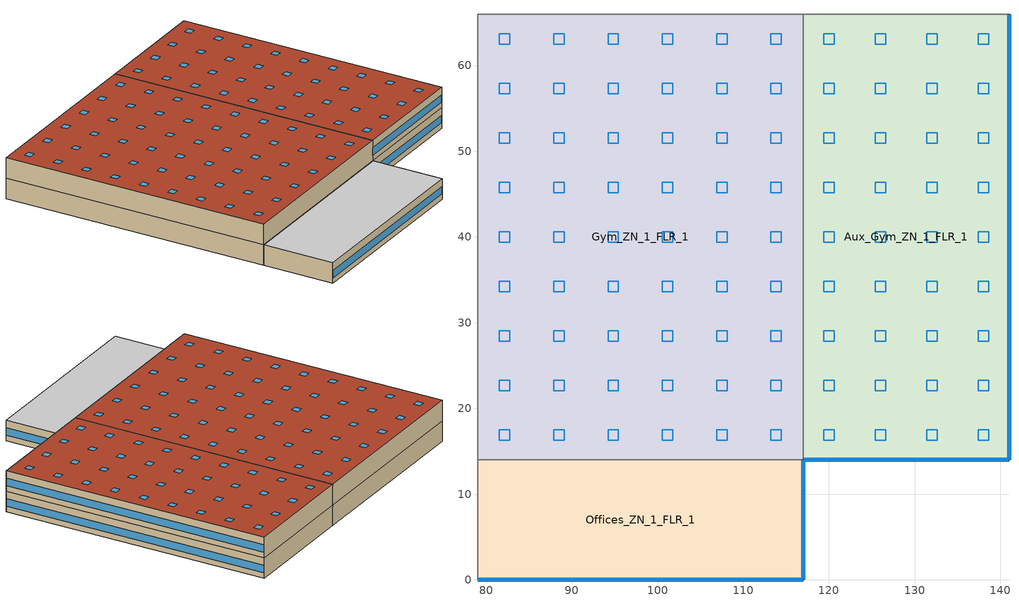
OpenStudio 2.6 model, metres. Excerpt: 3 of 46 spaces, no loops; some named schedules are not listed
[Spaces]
Gym_ZN_1_FLR_1
 floor ground: 117,66 117,14 79,14 79,66 z0
 wall to Aux_Gym_ZN_1_FLR_1: 117,14 117,66 z4:8; 117,14 117,66 z0:4
 wall to Main_Corridor_ZN_1_FLR_1: 79,66 79,14 z0:4
 wall to Offices_ZN_1_FLR_1: 79,14 117,14 z0:4
 wall to Offices_ZN_1_FLR_2: 79,14 117,14 z4:8
 wall to Mech_ZN_1_FLR_2: 117,66 79,66 z4:8
 wall to Mech_ZN_1_FLR_1: 117,66 79,66 z0:4
 wall to Main_Corridor_ZN_1_FLR_2: 79,66 79,14 z4:8
 roof outside: 117,14 117,66 79,66 79,14 z8
 skylight: 89.11,56.72 89.11,57.94 87.89,57.94 87.89,56.72 z8; 114.44,39.39 114.44,40.61 113.22,40.61 113.22,39.39 z8; 82.78,56.72 82.78,57.94 81.56,57.94 81.56,56.72 z8; 95.44,33.61 95.44,34.83 94.22,34.83 94.22,33.61 z8; 114.44,45.17 114.44,46.39 113.22,46.39 113.22,45.17 z8; 89.11,33.61 89.11,34.83 87.89,34.83 87.89,33.61 z8; 89.11,50.95 89.11,52.17 87.89,52.17 87.89,50.95 z8; 108.11,33.61 108.11,34.83 106.89,34.83 106.89,33.61 z8; 101.78,62.5 101.78,63.72 100.56,63.72 100.56,62.5 z8; 108.11,56.72 108.11,57.94 106.89,57.94 106.89,56.72 z8; 114.44,22.06 114.44,23.28 113.22,23.28 113.22,22.06 z8; 82.78,62.5 82.78,63.72 81.56,63.72 81.56,62.5 z8; 101.78,39.39 101.78,40.61 100.56,40.61 100.56,39.39 z8; 82.78,50.95 82.78,52.17 81.56,52.17 81.56,50.95 z8; 95.44,27.83 95.44,29.05 94.22,29.05 94.22,27.83 z8; 114.44,16.28 114.44,17.5 113.22,17.5 113.22,16.28 z8; 114.44,27.83 114.44,29.05 113.22,29.05 113.22,27.83 z8; 108.11,22.06 108.11,23.28 106.89,23.28 106.89,22.06 z8; 101.78,22.06 101.78,23.28 100.56,23.28 100.56,22.06 z8; 108.11,39.39 108.11,40.61 106.89,40.61 106.89,39.39 z8; 89.11,62.5 89.11,63.72 87.89,63.72 87.89,62.5 z8; 101.78,33.61 101.78,34.83 100.56,34.83 100.56,33.61 z8; 89.11,16.28 89.11,17.5 87.89,17.5 87.89,16.28 z8; 82.78,45.17 82.78,46.39 81.56,46.39 81.56,45.17 z8; 82.78,33.61 82.78,34.83 81.56,34.83 81.56,33.61 z8; 95.44,50.95 95.44,52.17 94.22,52.17 94.22,50.95 z8; 95.44,22.06 95.44,23.28 94.22,23.28 94.22,22.06 z8; 114.44,33.61 114.44,34.83 113.22,34.83 113.22,33.61 z8; 108.11,16.28 108.11,17.5 106.89,17.5 106.89,16.28 z8; 101.78,45.17 101.78,46.39 100.56,46.39 100.56,45.17 z8; 101.78,56.72 101.78,57.94 100.56,57.94 100.56,56.72 z8; 89.11,27.83 89.11,29.05 87.89,29.05 87.89,27.83 z8; 95.44,56.72 95.44,57.94 94.22,57.94 94.22,56.72 z8; 89.11,22.06 89.11,23.28 87.89,23.28 87.89,22.06 z8; 101.78,16.28 101.78,17.5 100.56,17.5 100.56,16.28 z8; 108.11,27.83 108.11,29.05 106.89,29.05 106.89,27.83 z8; 82.78,16.28 82.78,17.5 81.56,17.5 81.56,16.28 z8; 89.11,45.17 89.11,46.39 87.89,46.39 87.89,45.17 z8; 101.78,50.95 101.78,52.17 100.56,52.17 100.56,50.95 z8; 89.11,39.39 89.11,40.61 87.89,40.61 87.89,39.39 z8; 95.44,16.28 95.44,17.5 94.22,17.5 94.22,16.28 z8; 114.44,50.95 114.44,52.17 113.22,52.17 113.22,50.95 z8; 95.44,39.39 95.44,40.61 94.22,40.61 94.22,39.39 z8; 82.78,39.39 82.78,40.61 81.56,40.61 81.56,39.39 z8; 101.78,27.83 101.78,29.05 100.56,29.05 100.56,27.83 z8; 82.78,22.06 82.78,23.28 81.56,23.28 81.56,22.06 z8; 108.11,50.95 108.11,52.17 106.89,52.17 106.89,50.95 z8; 108.11,62.5 108.11,63.72 106.89,63.72 106.89,62.5 z8; 95.44,62.5 95.44,63.72 94.22,63.72 94.22,62.5 z8; 108.11,45.17 108.11,46.39 106.89,46.39 106.89,45.17 z8; 82.78,27.83 82.78,29.05 81.56,29.05 81.56,27.83 z8; 95.44,45.17 95.44,46.39 94.22,46.39 94.22,45.17 z8; 114.44,56.72 114.44,57.94 113.22,57.94 113.22,56.72 z8; 114.44,62.5 114.44,63.72 113.22,63.72 113.22,62.5 z8
Offices_ZN_1_FLR_1
 floor ground: 117,14 117,0 79,0 79,14 z0
 wall outside: 79,0 117,0 117,14 z0:4
 wall to Lobby_ZN_1_FLR_1: 79,14 79,0 z0:4
 window: 79.05,0 116.95,0 z1.1:2.5; 117,0.05 117,13.95 z1.1:2.51
 ceiling to Offices_ZN_1_FLR_2: 117,0 117,14 79,14 79,0 z4
Aux_Gym_ZN_1_FLR_1
 floor ground: 141,66 141,14 117,14 117,66 z0
 wall outside: 117,14 141,14 141,66 z0:4; 117,14 141,14 141,66 z4:8
 wall to LIBRARY_MEDIA_CENTER_ZN_1_FLR_2: 141,66 117,66 z4:8
 wall to Kitchen_ZN_1_FLR_1: 141,66 117,66 z0:4
 window: 117.05,14 140.95,14 z5.1:6.51; 141,14.05 141,65.95 z5.1:6.5; 141,14.05 141,65.95 z1.1:2.5; 117.05,14 140.95,14 z1.1:2.51
 roof outside: 141,14 141,66 117,66 117,14 z8
 skylight: 120.61,50.95 120.61,52.17 119.39,52.17 119.39,50.95 z8; 138.61,22.06 138.61,23.28 137.39,23.28 137.39,22.06 z8; 120.61,27.83 120.61,29.05 119.39,29.05 119.39,27.83 z8; 126.61,56.72 126.61,57.94 125.39,57.94 125.39,56.72 z8; 138.61,56.72 138.61,57.94 137.39,57.94 137.39,56.72 z8; 126.61,27.83 126.61,29.05 125.39,29.05 125.39,27.83 z8; 126.61,16.28 126.61,17.5 125.39,17.5 125.39,16.28 z8; 120.61,39.39 120.61,40.61 119.39,40.61 119.39,39.39 z8; 138.61,45.17 138.61,46.39 137.39,46.39 137.39,45.17 z8; 126.61,45.17 126.61,46.39 125.39,46.39 125.39,45.17 z8; 132.61,16.28 132.61,17.5 131.39,17.5 131.39,16.28 z8; 138.61,27.83 138.61,29.05 137.39,29.05 137.39,27.83 z8; 132.61,33.61 132.61,34.83 131.39,34.83 131.39,33.61 z8; 138.61,16.28 138.61,17.5 137.39,17.5 137.39,16.28 z8; 120.61,62.5 120.61,63.72 119.39,63.72 119.39,62.5 z8; 132.61,39.39 132.61,40.61 131.39,40.61 131.39,39.39 z8; 138.61,50.95 138.61,52.17 137.39,52.17 137.39,50.95 z8; 138.61,62.5 138.61,63.72 137.39,63.72 137.39,62.5 z8; 132.61,45.17 132.61,46.39 131.39,46.39 131.39,45.17 z8; 138.61,33.61 138.61,34.83 137.39,34.83 137.39,33.61 z8; 126.61,39.39 126.61,40.61 125.39,40.61 125.39,39.39 z8; 126.61,62.5 126.61,63.72 125.39,63.72 125.39,62.5 z8; 132.61,62.5 132.61,63.72 131.39,63.72 131.39,62.5 z8; 120.61,56.72 120.61,57.94 119.39,57.94 119.39,56.72 z8; 132.61,50.95 132.61,52.17 131.39,52.17 131.39,50.95 z8; 120.61,45.17 120.61,46.39 119.39,46.39 119.39,45.17 z8; 126.61,33.61 126.61,34.83 125.39,34.83 125.39,33.61 z8; 138.61,39.39 138.61,40.61 137.39,40.61 137.39,39.39 z8; 132.61,56.72 132.61,57.94 131.39,57.94 131.39,56.72 z8; 120.61,33.61 120.61,34.83 119.39,34.83 119.39,33.61 z8; 120.61,16.28 120.61,17.5 119.39,17.5 119.39,16.28 z8; 132.61,22.06 132.61,23.28 131.39,23.28 131.39,22.06 z8; 126.61,22.06 126.61,23.28 125.39,23.28 125.39,22.06 z8; 126.61,50.95 126.61,52.17 125.39,52.17 125.39,50.95 z8; 120.61,22.06 120.61,23.28 119.39,23.28 119.39,22.06 z8; 132.61,27.83 132.61,29.05 131.39,29.05 131.39,27.83 z8
[Site]
Toronto Pearson Intl AP_ON_CAN: Latitude {deg}=43.677; Longitude {deg}=-79.631; Time Zone {hr}=-5; Elevation {m}=173.4; Terrain=City
[Building]
Building 1: North Axis {deg}=0; Default Construction Set=BTAP-Mass at hdd = 3890.0; Standards Number of Stories=2; Standards Number of Above Ground Stories=2; Standards Building Type=SecondarySchool
[ClimateZones]
Climate Zone Institution Name 1=ASHRAE; Climate Zone Document Name 1=ANSI/ASHRAE Standard 169; Climate Zone Document Year 1=2006; Climate Zone Institution Name 2=CEC; Climate Zone Document Name 2=California Climate Zone Descriptions; Climate Zone Document Year 2=1995
[Site:WaterMainsTemperature]
Calculation Method=Correlation; Annual Average Outdoor Air Temperature {C}=9.05833; Maximum Difference In Monthly Average Outdoor Air Temperatures {deltaC}=28.3
[Site:GroundTemperature:BuildingSurface]
19.527, 19.502, 19.536, 19.598, 20.002, 21.64, 22.225, 22.375, 21.449, 20.121, 19.802, 19.633
[SizingPeriod:DesignDay] Barometric Pressure {Pa}=99259; Sky Clearness=0; Rain Indicator=0; Snow Indicator=0; Day of Month=21; Daylight Saving Time Indicator=0; Humidity Indicating Type=Wetbulb; Dry-Bulb Temperature Range Modifier Type=DefaultMultipliers
Name | Maximum Dry-Bulb Temperature {C} | Daily Dry-Bulb Temperature Range {deltaC} | Humidity Indicating Conditions at Maximum Dry-Bulb | Wind Speed {m/s} | Wind Direction {deg} | Month | Day Type | Solar Model Indicator | ASHRAE Taub | ASHRAE Taud
Toronto Pearson Intl AP Ann Clg .4% Condns DB=>MWB | 31.3 | 9.7 | 22.4 | 6 | 270 | 7 | SummerDesignDay | ASHRAETau | 0.425 | 2.27
Toronto Pearson Intl AP Ann Htg 99.6% Condns DB | -18 | 0 | -18 | 5.2 | 0 | 1 | WinterDesignDay | ASHRAEClearSky
[Material:NoMass] Roughness=Smooth; Thermal Absorptance=0.9; Solar Absorptance=0.7
Name | Thermal Resistance {m2-K/W} | Visible Absorptance
Typical Carpet Pad; Typical Carpet Pad 1 | 0.21648 | 0.8
Typical Insulation 1 | 5.20402 | 0.7
Typical Insulation 2 | 3.32618 | 0.7
Typical Insulation 3 | 5.46446 | 0.7
Typical Carpet Pad 2 | 1.25503 | 0.8
Typical Carpet Pad 3; Typical Carpet Pad 4 | 2.57255 | 0.8
Typical Insulation 4 | 0.454528 | 0.7
Typical Insulation 5 | 0.454545 | 0.7
[Material]
Name | Roughness | Thickness {m} | Conductivity {W/m-K} | Density {kg/m3} | Specific Heat {J/kg-K} | Thermal Absorptance | Solar Absorptance | Visible Absorptance
G05 25mm wood | MediumSmooth | 0.0254 | 0.15 | 608 | 1630 | 0.9 | 0.5 | 0.5
100mm Normalweight concrete floor 1 | MediumSmooth | 0.1016 | 2.31 | 2322 | 832
G01 13mm gypsum board 1 | Smooth | 0.0127 | 0.16 | 800 | 1090 | 0.9 | 0.7 | 0.5
4 in. Normalweight Concrete Floor 1 | MediumRough | 0.1016 | 2.31 | 2322 | 832 | 0.9 | 0.7 | 0.7
1IN Stucco 1 | Smooth | 0.0253 | 0.6918 | 1858 | 837 | 0.9 | 0.7 | 0.92
8IN CONCRETE HW RefBldg 1 | Rough | 0.2032 | 1.311 | 2240 | 836.8 | 0.9 | 0.7 | 0.7
1/2IN Gypsum 1 | Smooth | 0.0127 | 0.16 | 784.9 | 830 | 0.9 | 0.4 | 0.4
Metal Roof Surface 1; F08 Metal surface 1 | Smooth | 0.0008 | 45.28 | 7824 | 500 | 0.9 | 0.7 | 0.7
6 in. Normalweight Concrete Floor 1; 6 in. Normalweight Concrete Floor 2; 6 in. Normalweight Concrete Floor 3 | MediumRough | 0.1524 | 2.31 | 2322 | 832 | 0.9 | 0.7 | 0.7
[Construction]
BTAP-Int-Partition; BTAP-Int-Door: G05 25mm wood
BTAP-Int-Floor: 100mm Normalweight concrete floor 1, Typical Carpet Pad
BTAP-Int-Wall: G01 13mm gypsum board 1, G01 13mm gypsum board 1
BTAP-Int-Ceiling: Typical Carpet Pad, 100mm Normalweight concrete floor 1
BTAP-Int-Window: SimpleGlazing
BTAP-Ext-Floor-Mass:U-0.183: Typical Insulation 1, 4 in. Normalweight Concrete Floor 1, Typical Carpet Pad 1
BTAP-Ext-Wall-Mass:U-0.278: 1IN Stucco 1, 8IN CONCRETE HW RefBldg 1, Typical Insulation 2, 1/2IN Gypsum 1
BTAP-Ext-Roof-Metal:U-0.183: Metal Roof Surface 1, Typical Insulation 3
BTAP-Grnd-Floor-Mass:U-0.757: 6 in. Normalweight Concrete Floor 1, Typical Carpet Pad 2
BTAP-Grnd-Wall-Mass:U-0.379: 6 in. Normalweight Concrete Floor 2, Typical Carpet Pad 3
BTAP-Grnd-Roof-Mass:U-0.379: 6 in. Normalweight Concrete Floor 3, Typical Carpet Pad 4
BTAP-Ext-FixedWindow:U=0.220 SHGC=0.600; BTAP-Ext-GlassDoors:U=0.220 SHGC=0.600; BTAP-Ext-Skylights:U=0.220 SHGC=0.600; BTAP-Ext-DaylightDomes:U=0.220 SHGC=0.600; BTAP-Ext-DaylightDiffuser:U=0.220 SHGC=0.600: SimpleGlazing:U=0.220 SHGC=0.600
BTAP-Ext-Door:U-2.2: F08 Metal surface 1, Typical Insulation 4
BTAP-Ext-OverHeadDoor:U-2.2: Typical Insulation 5
[DefaultConstructionSet]
BTAP-Mass at hdd = 3890.0: Default Exterior Surface Constructions=BTAP-Mass at hdd = 3890.0; Default Interior Surface Constructions=Default Surface Constructions 2; Default Ground Contact Surface Constructions=BTAP-Mass at hdd = 3890.0 1; Default Exterior SubSurface Constructions=BTAP-Mass at hdd = 3890.0; Default Interior SubSurface Constructions=Default Sub Surface Constructions 2; Interior Partition Construction=BTAP-Int-Partition
[DefaultSurfaceConstructions]
Name | Floor Construction | Wall Construction | Roof Ceiling Construction
Default Surface Constructions 2 | BTAP-Int-Floor | BTAP-Int-Wall | BTAP-Int-Ceiling
BTAP-Mass at hdd = 3890.0 | BTAP-Ext-Floor-Mass:U-0.183 | BTAP-Ext-Wall-Mass:U-0.278 | BTAP-Ext-Roof-Metal:U-0.183
BTAP-Mass at hdd = 3890.0 1 | BTAP-Grnd-Floor-Mass:U-0.757 | BTAP-Grnd-Wall-Mass:U-0.379 | BTAP-Grnd-Roof-Mass:U-0.379
[DefaultSubSurfaceConstructions]
Name | Fixed Window Construction | Operable Window Construction | Door Construction | Glass Door Construction | Overhead Door Construction | Skylight Construction | Tubular Daylight Dome Construction | Tubular Daylight Diffuser Construction
Default Sub Surface Constructions 2 | BTAP-Int-Window | BTAP-Int-Window | BTAP-Int-Door
BTAP-Mass at hdd = 3890.0 | BTAP-Ext-FixedWindow:U=0.220 SHGC=0.600 | BTAP-Ext-FixedWindow:U=0.220 SHGC=0.600 | BTAP-Ext-Door:U-2.2 | BTAP-Ext-GlassDoors:U=0.220 SHGC=0.600 | BTAP-Ext-OverHeadDoor:U-2.2 | BTAP-Ext-Skylights:U=0.220 SHGC=0.600 | BTAP-Ext-DaylightDomes:U=0.220 SHGC=0.600 | BTAP-Ext-DaylightDiffuser:U=0.220 SHGC=0.600
[WindowMaterial:SimpleGlazingSystem] U-Factor {W/m2-K}=2.2; Solar Heat Gain Coefficient=0.6; Visible Transmittance=0.21
SimpleGlazing; SimpleGlazing:U=0.220 SHGC=0.600
[Space] Building Story=Building Story 1; Part of Total Floor Area=Yes
Name | Space Type | Thermal Zone
Gym_ZN_1_FLR_1 | Space Function Gym - play | ALL_ST=Gym - play_FL=Building Story 1_SCH=B
Offices_ZN_1_FLR_1 | Space Function Office - enclosed | ALL_ST=Office - enclosed_FL=Building Story 1_SCH=A
Aux_Gym_ZN_1_FLR_1 | Space Function Gym - play | ALL_ST=Gym - play_FL=Building Story 1_SCH=B 1
[BuildingStory]
Building Story 1: Nominal Z Coordinate {m}=0
[SpaceType] Standards Building Type=Space Function
Name | Default Schedule Set | Design Specification Outdoor Air Object | Standards Space Type
Space Function Gym - play | Space Function Gym - play Schedule Set | Space Function Gym - play Ventilation | Gym - play
Space Function Office - enclosed | Space Function Office - enclosed Schedule Set | Space Function Office - enclosed Ventilation | Office - enclosed
[People:Definition] Number of People Calculation Method=People/Area; Fraction Radiant=0.3
Name | People per Space Floor Area {person/m2}
Space Function Gym - play People Definition | 0.199993
Space Function Office - enclosed People Definition | 0.0500522
[People] Work Efficiency Schedule=Work Efficiency Schedule; Clothing Insulation Schedule=Clothing Schedule; Air Velocity Schedule=Air Velocity Schedule; Multiplier=1
Name | People Definition | Space or SpaceType
Space Function Gym - play People | Space Function Gym - play People Definition | Space Function Gym - play
Space Function Office - enclosed People | Space Function Office - enclosed People Definition | Space Function Office - enclosed
[Lights:Definition] Design Level Calculation Method=Watts/Area; Fraction Radiant=0.5; Fraction Visible=0.2
Name | Watts per Space Floor Area {W/m2}
Space Function Gym - play Lights Definition | 12.8999
Space Function Office - enclosed Lights Definition | 11.8999
[Lights] Fraction Replaceable=1
Name | Lights Definition | Space or SpaceType
Space Function Gym - play Lights | Space Function Gym - play Lights Definition | Space Function Gym - play
Space Function Office - enclosed Lights | Space Function Office - enclosed Lights Definition | Space Function Office - enclosed
[ElectricEquipment:Definition] Design Level Calculation Method=Watts/Area; Fraction Radiant=0.5
Name | Watts per Space Floor Area {W/m2}
Space Function Gym - play Elec Equip Definition | 1.49999
Space Function Office - enclosed Elec Equip Definition | 7.49994
[ElectricEquipment]
Name | Electric Equipment Definition | Space or SpaceType
Space Function Gym - play Elec Equip | Space Function Gym - play Elec Equip Definition | Space Function Gym - play
Space Function Office - enclosed Elec Equip | Space Function Office - enclosed Elec Equip Definition | Space Function Office - enclosed
[DesignSpecification:OutdoorAir] Outdoor Air Method=Sum
Name | Outdoor Air Flow per Floor Area {m3/s-m2}
Space Function Gym - play Ventilation | 0.001524
Space Function Office - enclosed Ventilation | 0.0004318
[DefaultScheduleSet] People Activity Level Schedule=NECB-Activity; Infiltration Schedule=Always On
Name | Number of People Schedule | Lighting Schedule | Electric Equipment Schedule
Space Function Gym - play Schedule Set | NECB-B-Occupancy | NECB-B-Lighting | NECB-B-Electric-Equipment
Space Function Office - enclosed Schedule Set | NECB-A-Occupancy | NECB-A-Lighting | NECB-A-Electric-Equipment
[ThermostatSetpoint:DualSetpoint]
Name | Heating Setpoint Temperature Schedule | Cooling Setpoint Temperature Schedule
Space Function Office - enclosed Thermostat 3 | NECB-A-Thermostat Setpoint-Heating | NECB-A-Thermostat Setpoint-Cooling
Space Function Gym - play Thermostat 3; Space Function Gym - play Thermostat 4 | NECB-B-Thermostat Setpoint-Heating | NECB-B-Thermostat Setpoint-Cooling
[SpaceInfiltration:DesignFlowRate] Schedule=Always On Discrete; Design Flow Rate Calculation Method=Flow/ExteriorArea; Flow per Exterior Surface Area {m3/s-m2}=0.00025; Constant Term Coefficient=0; Temperature Term Coefficient=0; Velocity Term Coefficient=0.224; Velocity Squared Term Coefficient=0
Name | Space or SpaceType
Aux_Gym_ZN_1_FLR_1 Infiltration | Aux_Gym_ZN_1_FLR_1
Gym_ZN_1_FLR_1 Infiltration | Gym_ZN_1_FLR_1
Offices_ZN_1_FLR_1 Infiltration | Offices_ZN_1_FLR_1
[ThermalZone] Use Ideal Air Loads=No
Name | Thermostat
ALL_ST=Office - enclosed_FL=Building Story 1_SCH=A | Space Function Office - enclosed Thermostat 3
ALL_ST=Gym - play_FL=Building Story 1_SCH=B | Space Function Gym - play Thermostat 3
ALL_ST=Gym - play_FL=Building Story 1_SCH=B 1 | Space Function Gym - play Thermostat 4
[Schedule:Ruleset]
Clothing Schedule: Default Day Schedule=Clothing Schedule Default Winter Clothes
Air Velocity Schedule: Default Day Schedule=Air Velocity Schedule Default
Work Efficiency Schedule: Default Day Schedule=Work Efficiency Schedule Default
NECB-Activity: Default Day Schedule=NECB-Activity Default; Summer Design Day Schedule=NECB-Activity Summer Design Day; Winter Design Day Schedule=NECB-Activity Winter Design Day
Always On: Default Day Schedule=Always On Default
NECB-B-Occupancy: Default Day Schedule=NECB-B-Occupancy Default
NECB-B-Lighting: Default Day Schedule=NECB-B-Lighting Default
NECB-B-Electric-Equipment: Default Day Schedule=NECB-B-Electric-Equipment Default
NECB-B-Thermostat Setpoint-Heating: Default Day Schedule=NECB-B-Thermostat Setpoint-Heating Default
NECB-B-Thermostat Setpoint-Cooling: Default Day Schedule=NECB-B-Thermostat Setpoint-Cooling Default
NECB-A-Occupancy: Default Day Schedule=NECB-A-Occupancy Default
NECB-A-Lighting: Default Day Schedule=NECB-A-Lighting Default
NECB-A-Electric-Equipment: Default Day Schedule=NECB-A-Electric-Equipment Default
NECB-A-Thermostat Setpoint-Heating: Default Day Schedule=NECB-A-Thermostat Setpoint-Heating Default
NECB-A-Thermostat Setpoint-Cooling: Default Day Schedule=NECB-A-Thermostat Setpoint-Cooling Default
[Schedule:Day]
Clothing Schedule Default Winter Clothes; Always On Default: 24, 0, 1
Work Efficiency Schedule Default: 24, 0, 0
NECB-Activity Default; NECB-Activity Winter Design Day; NECB-Activity Summer Design Day: 24, 0, 130
NECB-B-Occupancy Default: 1, 0, 0.3, 2, 0, 0.1, 9, 0, 0, 10, 0, 0.1, 11, 0, 0.2, 12, 0, 0.5, 13, 0, 0.9, 14, 0, 0.8, 15, 0, 0.5, 17, 0, 0.2, 18, 0, 0.3, 19, 0, 0.6, 22, 0, 0.9, 23, 0, 0.6, 24, 0, 0.4
NECB-B-Lighting Default; NECB-B-Electric-Equipment Default: 1, 0, 0.9, 2, 0, 0.5, 9, 0, 0.1, 10, 0, 0.5, 11, 0, 0.7, 24, 0, 0.9
NECB-B-Thermostat Setpoint-Heating Default: 2, 0, 22, 8, 0, 18, 9, 0, 20, 24, 0, 22
NECB-B-Thermostat Setpoint-Cooling Default: 1, 0, 24, 8, 0, 35, 24, 0, 24
NECB-A-Thermostat Setpoint-Heating Default: 6, 0, 18, 7, 0, 20, 21, 0, 22, 24, 0, 18
NECB-A-Thermostat Setpoint-Cooling Default: 6, 0, 35, 21, 0, 24, 24, 0, 35
[Schedule:Rule] Date Specification Type=DateRange; Start Month=1; Start Day=1; End Month=12; End Day=31
Name | Schedule Ruleset | Rule Order | Day Schedule | Apply Monday | Apply Tuesday | Apply Wednesday | Apply Thursday | Apply Friday | Apply Saturday | Apply Sunday
Schedule Rule 32 | NECB-B-Occupancy | 2 | NECB-B-Occupancy Default|Wkdy Day | Yes | Yes | Yes | Yes | Yes
Schedule Rule 33 | NECB-B-Occupancy | 1 | NECB-B-Occupancy Sat Day |  |  |  |  |  | Yes
Schedule Rule 34 | NECB-B-Occupancy | 0 | NECB-B-Occupancy Sun|Hol Day |  |  |  |  |  |  | Yes
Schedule Rule 35 | NECB-B-Lighting | 2 | NECB-B-Lighting Default|Wkdy Day | Yes | Yes | Yes | Yes | Yes
Schedule Rule 36 | NECB-B-Lighting | 1 | NECB-B-Lighting Sat Day |  |  |  |  |  | Yes
Schedule Rule 37 | NECB-B-Lighting | 0 | NECB-B-Lighting Sun|Hol Day |  |  |  |  |  |  | Yes
Schedule Rule 38 | NECB-B-Electric-Equipment | 2 | NECB-B-Electric-Equipment Default|Wkdy Day | Yes | Yes | Yes | Yes | Yes
Schedule Rule 39 | NECB-B-Electric-Equipment | 1 | NECB-B-Electric-Equipment Sat Day |  |  |  |  |  | Yes
Schedule Rule 40 | NECB-B-Electric-Equipment | 0 | NECB-B-Electric-Equipment Sun|Hol Day |  |  |  |  |  |  | Yes
Schedule Rule 41 | NECB-B-Thermostat Setpoint-Heating | 2 | NECB-B-Thermostat Setpoint-Heating Default|Wkdy Day | Yes | Yes | Yes | Yes | Yes
Schedule Rule 42 | NECB-B-Thermostat Setpoint-Heating | 1 | NECB-B-Thermostat Setpoint-Heating Sat Day |  |  |  |  |  | Yes
Schedule Rule 43 | NECB-B-Thermostat Setpoint-Heating | 0 | NECB-B-Thermostat Setpoint-Heating Sun|Hol Day |  |  |  |  |  |  | Yes
Schedule Rule 44 | NECB-B-Thermostat Setpoint-Cooling | 2 | NECB-B-Thermostat Setpoint-Cooling Default|Wkdy Day | Yes | Yes | Yes | Yes | Yes
Schedule Rule 45 | NECB-B-Thermostat Setpoint-Cooling | 1 | NECB-B-Thermostat Setpoint-Cooling Sat Day |  |  |  |  |  | Yes
Schedule Rule 46 | NECB-B-Thermostat Setpoint-Cooling | 0 | NECB-B-Thermostat Setpoint-Cooling Sun|Hol Day |  |  |  |  |  |  | Yes
Schedule Rule 56 | NECB-A-Thermostat Setpoint-Heating | 2 | NECB-A-Thermostat Setpoint-Heating Default|Wkdy Day | Yes | Yes | Yes | Yes | Yes
Schedule Rule 57 | NECB-A-Thermostat Setpoint-Heating | 1 | NECB-A-Thermostat Setpoint-Heating Sat Day |  |  |  |  |  | Yes
Schedule Rule 58 | NECB-A-Thermostat Setpoint-Heating | 0 | NECB-A-Thermostat Setpoint-Heating Sun|Hol Day |  |  |  |  |  |  | Yes
Schedule Rule 59 | NECB-A-Thermostat Setpoint-Cooling | 2 | NECB-A-Thermostat Setpoint-Cooling Default|Wkdy Day | Yes | Yes | Yes | Yes | Yes
Schedule Rule 60 | NECB-A-Thermostat Setpoint-Cooling | 1 | NECB-A-Thermostat Setpoint-Cooling Sat Day |  |  |  |  |  | Yes
Schedule Rule 61 | NECB-A-Thermostat Setpoint-Cooling | 0 | NECB-A-Thermostat Setpoint-Cooling Sun|Hol Day |  |  |  |  |  |  | Yes
[Schedule:Constant]
Always On Discrete: Value=1
